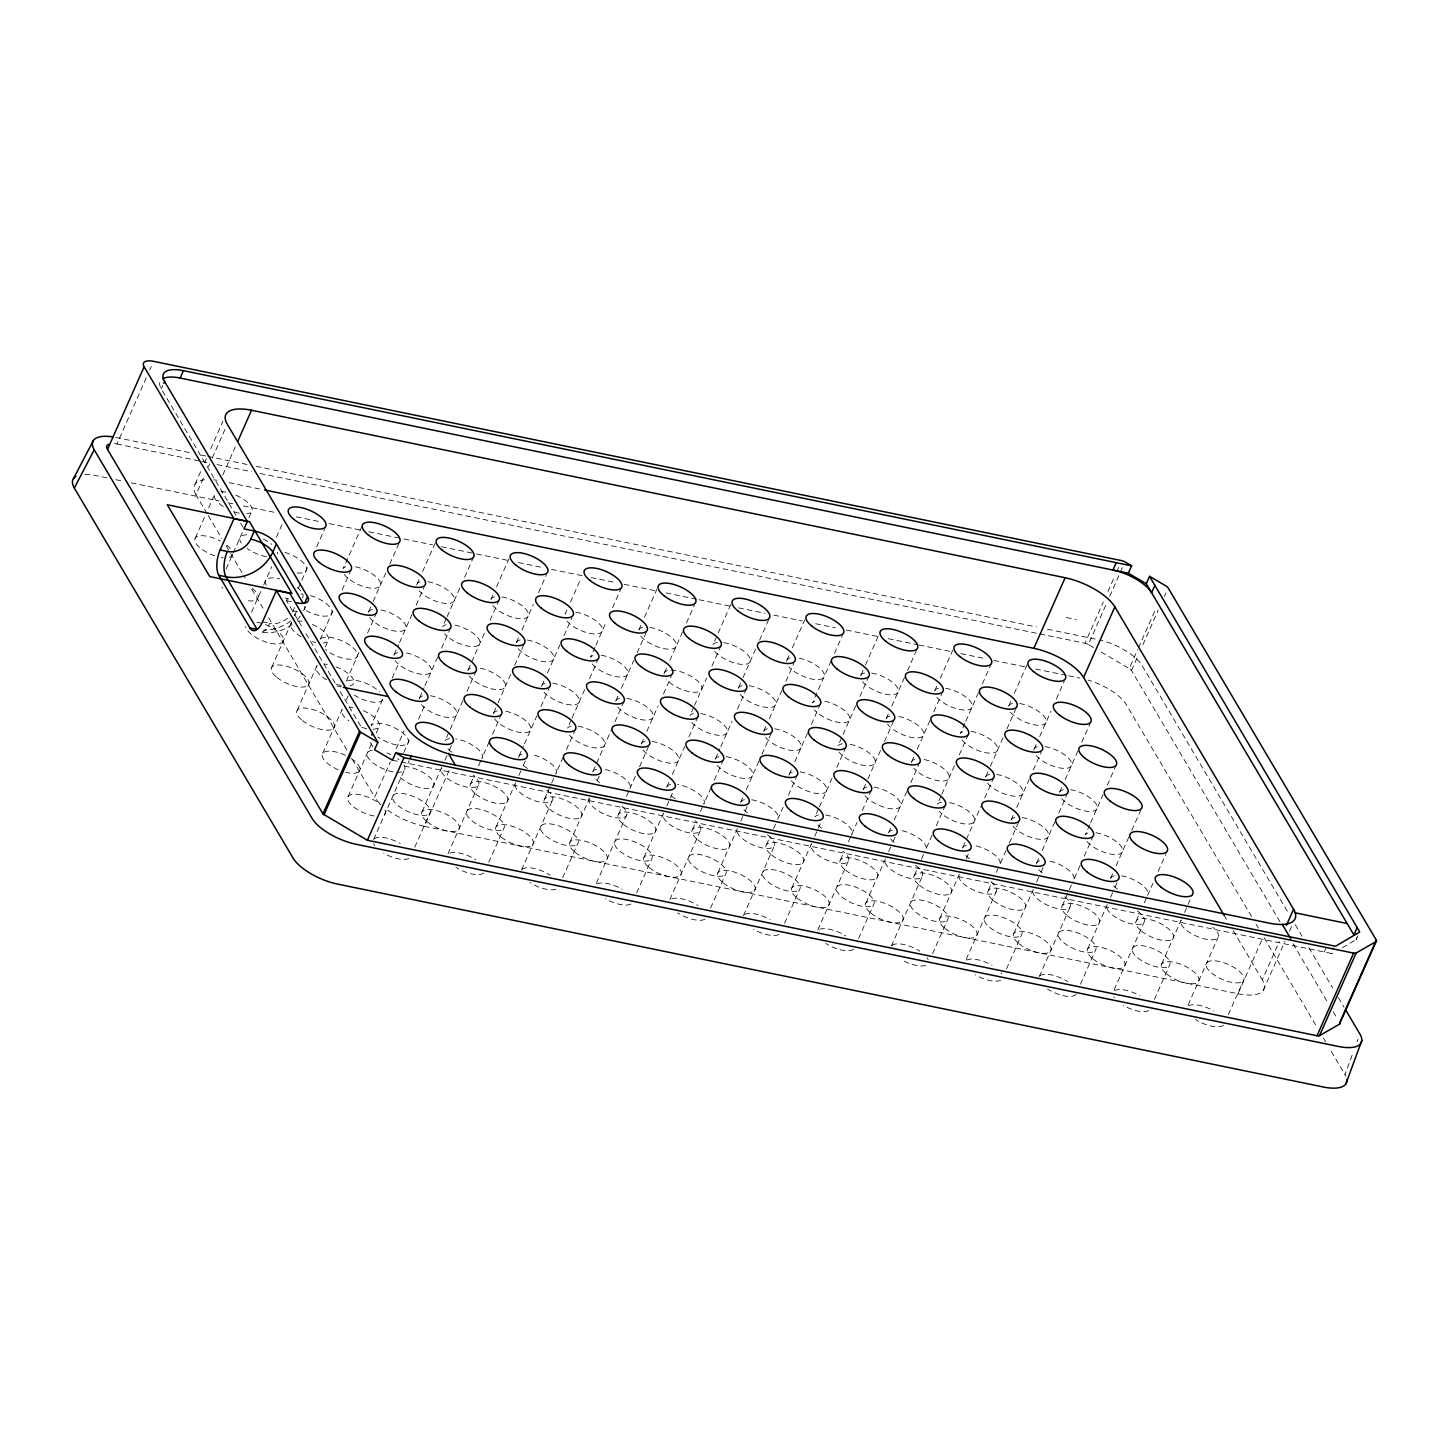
<?xml version="1.0" encoding="UTF-8"?>
<svg xmlns="http://www.w3.org/2000/svg" width="1449" height="1449" viewBox="0 0 1449 1449"><rect width="100%" height="100%" fill="white"/><g stroke="black" fill="none" stroke-linecap="round" stroke-linejoin="round"><path stroke-width="0.75" stroke-dasharray="5 3.75" d="M1345.867 1076.263A37.602 14.816 23.9 0 0 1344.98 1074.578L1353.384 1051.793M1357.133 1041.668L1358.057 1039.132M305.558 606.714L304.362 609.413M1356.264 939.387L1357.025 937.648M210.703 448.936L222.929 421.116M114.417 443.593A16.392 6.448 23.9 0 1 116.952 443.992L146.711 376.849M149.754 369.966L151.276 366.525M161.292 388.875L162.723 385.651M195.054 484.238L201.139 470.508M204.617 462.666L206.356 458.753M207.171 513.689L195.995 494.779L203.82 477.138M208.384 466.85L209.67 463.897M212.279 458.011L225.32 428.596M222.856 474.982L235.227 447.035M195.343 537.959L205.088 515.971M208.638 507.965L214.832 493.964M226.116 569.04L242.726 531.602M248.92 517.601L251.583 511.606M276.397 537.199L282.591 523.198M251.583 612.13L263.102 586.139M263.754 584.69L271.724 566.686M301.392 625.896L286.485 600.683L288.134 596.988M298.313 588.276L300.975 582.263M301.863 580.27L308.057 566.269M316.679 546.834L324.667 528.831M292.607 612.076A18.728 15.07 -30.6 0 0 293.169 610.917L296.755 602.802M271.742 667.21L293.64 617.763M294.527 615.771L297.19 609.757M361.888 526.422L343.268 568.406A20.431 8.042 23.9 0 1 347.959 566.251M320.229 639.353L333.524 609.359M342.145 589.906L351.002 569.91M297.208 710.282L317.349 664.837M325.319 646.852L327.981 640.856M368.734 611.496L372.284 603.49M373.172 601.498L387.336 569.493M389.763 564.059L399.507 542.053M358.99 652.43L345.695 682.425A20.431 8.042 23.9 0 1 360.692 681.483A20.431 8.042 23.9 0 1 379.638 691.952M367.611 632.996L376.468 612.999M322.674 753.371L342.163 709.376A20.431 8.042 23.9 0 0 348.865 720.787M346.347 699.921L348.122 695.918M417.24 583.639L419.015 579.636M422.547 571.649L435.841 541.654M394.2 654.568L398.638 644.57M399.526 642.577L411.914 614.575M416.117 605.139L424.086 587.135M382.681 699.523L371.161 725.514A20.431 8.042 23.9 0 1 396.7 728.901A20.431 8.042 23.9 0 1 405.937 744.641A20.431 8.042 23.9 0 1 377.881 736.925M392.19 678.078L399.272 662.066M348.122 796.443L371.813 743.011M376.251 733.013L378.895 727.018M446.238 618.723L442.706 626.711A20.431 8.042 23.9 0 1 446.129 624.773M447.125 616.713L461.307 584.726M464.622 577.282L473.479 557.285M379.638 803.362A42.148 16.609 23.9 0 1 374.711 797.131L390.361 761.83M396.211 748.608L404.036 730.948M419.667 697.657L424.104 687.659M424.974 685.649L438.268 655.654M441.583 648.21L450.44 628.214M403.728 752.592L410.81 736.599M418.544 719.157L424.738 705.156M373.588 839.532L404.362 770.089M407.912 763.369L409.143 760.598M491.193 598.854L492.968 594.869M496.518 586.863L508.925 558.879M468.172 669.8L485.886 629.808M490.07 620.353L498.945 600.357M462.847 700.736L445.133 740.729A20.431 8.042 23.9 0 1 449.824 738.573M467.049 691.3L475.906 671.304M422.094 811.675L441.583 767.68A20.431 8.042 23.9 0 0 452.215 781.591A20.431 8.042 23.9 0 0 475.689 787.061A20.431 8.042 23.9 0 0 473.08 774.998M444.897 760.236L448.429 752.23M449.317 750.238L451.979 744.225M414.776 847.158L429.828 813.161A20.431 8.042 23.9 0 0 406.336 794.143A20.431 8.042 23.9 0 0 398.221 805.753A20.431 8.042 23.9 0 0 429.828 813.161M387.698 810.154A42.148 16.609 23.9 0 0 424.43 826.292L449.19 770.397M516.659 641.943L518.434 637.94M521.984 629.953L533.268 604.505M538.575 592.496L546.545 574.51M493.638 712.872L497.17 704.884M498.058 702.874L512.24 670.887M514.649 665.435L524.411 643.447M470.599 783.818L474.131 775.813M478.568 765.815L481.231 759.819M489.201 741.816L481.883 758.37A20.431 8.042 23.9 0 0 475.725 747.358A20.431 8.042 23.9 0 0 455.783 738.827M492.515 734.371L501.372 714.375M478.333 785.322L447.56 854.747A20.431 8.042 23.9 0 1 475.997 859.873M566.939 610.083L565.164 614.086A20.431 8.042 23.9 0 1 568.588 612.148M570.489 602.096L581.121 578.097M542.125 685.015L543.9 681.03M547.45 673.024L559.857 645.022M564.041 635.586L572.011 617.582M519.104 755.961L523.524 745.963M524.411 743.953L536.818 715.969M541.002 706.514L548.99 688.529M496.065 826.89L515.554 782.895M518.851 775.45L522.401 767.463M523.288 765.452L525.951 759.457M488.73 862.39L503.799 828.393A20.431 8.042 23.9 0 0 480.307 809.357A20.431 8.042 23.9 0 0 472.175 820.967A20.431 8.042 23.9 0 0 503.799 828.393M595.068 647.178L590.631 657.158A20.431 8.042 23.9 0 1 594.054 655.22M595.956 645.167L606.588 621.168M612.547 607.729L621.404 587.733M571.141 720.099L567.591 728.104A20.431 8.042 23.9 0 1 571.015 726.148M572.029 718.106L586.211 686.12M589.508 678.657L598.365 658.661M544.552 799.033L550.765 785.032M551.652 783.04L555.184 775.034M563.172 757.048L555.836 773.585A20.431 8.042 23.9 0 0 550.33 763.08A20.431 8.042 23.9 0 0 531.33 754.349M566.468 749.604L575.325 729.608M521.531 869.98L552.304 800.536M639.136 629.319L640.911 625.316M644.443 617.31L656.85 589.326M616.097 700.247L617.872 696.245M621.404 688.257L633.811 660.255M637.125 652.811L646.87 630.804M593.058 771.176L611.677 729.191M614.974 721.747L623.831 701.751M570.018 842.123L589.526 798.127M597.26 780.685L600.792 772.679M562.701 877.605L577.771 843.626A20.431 8.042 23.9 0 0 554.261 824.59A20.431 8.042 23.9 0 0 546.146 836.2A20.431 8.042 23.9 0 0 577.771 843.626M664.602 672.39L666.377 668.387M669.909 660.4L683.203 630.406M686.5 622.943L694.488 604.957M641.563 743.319L643.338 739.334M646.87 731.328L658.154 705.88M663.479 693.89L671.448 675.886M618.524 814.266L622.074 806.26M626.493 796.262L629.156 790.266M629.808 788.817L637.125 772.263M639.552 766.829L648.409 746.833M596.372 883.202L626.258 815.769M730.821 604.541L713.089 644.533A20.431 8.042 23.9 0 1 717.78 642.378M693.6 707.474L690.068 715.48A20.431 8.042 23.9 0 1 693.491 713.524M694.488 705.482L706.659 678.023M711.966 666.033L720.841 646.037M667.029 786.409L668.804 782.406M672.336 774.418L684.743 746.416M688.945 736.961L697.802 716.965M643.99 857.337L663.479 813.36A20.431 8.042 23.9 0 0 674.111 827.27A20.431 8.042 23.9 0 0 697.585 832.722A20.431 8.042 23.9 0 0 694.977 820.677M666.794 805.898L673.876 789.904M636.672 892.838L651.724 858.84A20.431 8.042 23.9 0 0 628.232 839.822A20.431 8.042 23.9 0 0 620.118 851.414A20.431 8.042 23.9 0 0 651.724 858.84M738.555 687.623L742.105 679.617M742.993 677.625L757.175 645.62M759.584 640.168L769.328 618.18M715.534 758.552L719.954 748.553M720.841 746.561L732.125 721.113M737.432 709.104L746.307 689.108M692.495 829.48L696.027 821.492M700.465 811.494L703.127 805.499M711.097 787.495L703.761 804.05A20.431 8.042 23.9 0 0 697.621 793.038A20.431 8.042 23.9 0 0 677.679 784.507M714.393 780.051L723.268 760.055M700.229 830.983L669.456 900.427A20.431 8.042 23.9 0 1 697.893 905.553M787.061 659.766L788.836 655.763M792.386 647.757L804.775 619.774M764.021 730.694L765.797 726.692M769.347 718.704L781.754 690.702M785.938 681.265L793.907 663.262M740.982 801.623L742.757 797.638M746.307 789.633L759.602 759.638M762.011 754.186L771.756 732.198M717.961 872.57L737.45 828.574M740.747 821.13L744.297 813.124M745.184 811.132L748.735 803.126M710.626 908.052L725.695 874.073A20.431 8.042 23.9 0 0 702.185 855.037A20.431 8.042 23.9 0 0 694.071 866.647A20.431 8.042 23.9 0 0 725.695 874.073M831.128 660.853L812.527 702.837A20.431 8.042 23.9 0 1 817.218 700.682M834.443 653.408L843.3 633.412M789.488 773.784L791.263 769.781M794.813 761.776L808.107 731.781M811.404 724.337L819.373 706.333M766.449 844.713L769.999 836.707M773.549 828.719L777.081 820.714M777.733 819.265L783.058 807.274M788.365 795.266L796.334 777.28M743.428 915.641L774.201 846.216M861.032 674.98L864.564 666.993M865.451 664.982L880.521 630.985M855.707 705.935L837.993 745.927A20.431 8.042 23.9 0 1 842.684 743.772M859.909 696.48L868.766 676.484M818.504 808.85L814.954 816.856A20.431 8.042 23.9 0 1 818.377 814.918M819.391 806.858L833.555 774.871M836.87 767.409L845.727 747.412M791.915 887.784L811.422 843.807A20.431 8.042 23.9 0 0 822.036 857.717A20.431 8.042 23.9 0 0 845.51 863.169A20.431 8.042 23.9 0 0 842.901 851.124M814.718 836.345L821.8 820.351M784.597 923.285L799.649 889.288A20.431 8.042 23.9 0 0 776.157 870.269A20.431 8.042 23.9 0 0 768.042 881.861A20.431 8.042 23.9 0 0 799.649 889.288M886.498 718.07L888.255 714.067M891.805 706.061L905.1 676.067M907.509 670.633L916.384 650.637M863.459 788.999L866.991 781.011M867.879 779.001L882.061 747.014M884.488 741.562L894.232 719.573M840.42 859.927L843.97 851.94M848.389 841.941L857.011 822.489M862.336 810.498L871.193 790.502M848.154 861.431L817.381 930.874A20.431 8.042 23.9 0 1 845.818 936M934.985 690.213L936.76 686.21M940.31 678.204L952.717 650.221M911.964 761.142L913.721 757.139M917.271 749.151L930.566 719.157M933.862 711.713L941.85 693.709M888.925 832.088L890.7 828.085M894.232 820.08L907.527 790.085M910.823 782.641L918.811 764.637M865.886 903.017L885.375 859.022M888.69 851.577L892.222 843.572M893.109 841.579L895.772 835.584M858.551 938.517L873.62 904.52A20.431 8.042 23.9 0 0 850.128 885.484A20.431 8.042 23.9 0 0 842.014 897.094A20.431 8.042 23.9 0 0 873.62 904.52M964.889 723.286L960.452 733.285A20.431 8.042 23.9 0 1 963.875 731.347M965.777 721.294L979.071 691.3M982.368 683.856L991.225 663.859M940.962 796.226L937.412 804.231A20.431 8.042 23.9 0 1 942.104 802.076M941.85 794.233L956.032 762.228M959.329 754.784L968.186 734.788M914.391 875.16L917.923 867.154M921.473 859.166L925.023 851.161M932.105 835.167L925.657 849.712A20.431 8.042 23.9 0 0 919.517 838.717A20.431 8.042 23.9 0 0 899.575 830.168M936.289 825.713L945.165 805.716M891.352 946.088L922.125 876.663M1008.957 705.428L1010.732 701.443M1014.264 693.437L1027.558 663.443M985.918 776.374L989.468 768.368M990.355 766.376L1004.537 734.371M1006.946 728.938L1016.691 706.931M962.879 847.303L981.498 805.318M984.795 797.874L993.652 777.878M939.858 918.249L959.347 874.254M966.193 858.804L970.631 848.806M932.522 953.732L947.592 919.735A20.431 8.042 23.9 0 0 924.082 900.717A20.431 8.042 23.9 0 0 915.967 912.309A20.431 8.042 23.9 0 0 947.592 919.735M1034.423 748.517L1036.198 744.514M1039.73 736.509L1051.014 711.079M1056.339 699.07L1064.309 681.084M1039.784 633.938L1085.011 643.247L1103.323 601.933M1107.905 591.609L1114.77 576.104M1117.052 570.942L1118.574 567.501M1093.452 647.54L1088.326 644.551L1106.638 603.237M1109.699 596.336L1119.606 573.967M1120.367 572.246L1122.667 567.084M1011.384 819.446L1013.159 815.443M1016.709 807.455L1029.116 779.453M1033.3 770.017L1041.27 752.013M988.345 890.392L991.895 882.387M996.332 872.389L998.977 866.393M1006.077 850.4L999.629 864.944A20.431 8.042 23.9 0 0 994.123 854.421A20.431 8.042 23.9 0 0 975.123 845.691M1009.373 842.938L1019.118 820.949M966.193 959.329L996.079 891.878M1059.889 791.589L1061.664 787.604M1065.196 779.598L1078.491 749.604M1081.805 742.16L1090.662 722.163M1036.85 862.535L1038.625 858.533M1042.175 850.527L1055.452 820.532M1058.766 813.088L1066.736 795.103M1280.047 921.836L1131.488 670.507A4.691 1.847 23.9 0 0 1129.278 668.569L1137.682 649.623M1138.443 647.902L1155.994 608.308M1013.811 933.464L1033.3 889.469M1036.615 882.024L1040.165 874.037M1041.034 872.026L1043.697 866.031M1131.488 670.507L1138.353 655.002M1142.935 644.678L1158.186 610.246M1164.29 596.481L1165.829 593.039M1006.494 968.964L1021.545 934.967A20.431 8.042 23.9 0 0 998.053 915.931A20.431 8.042 23.9 0 0 989.939 927.541A20.431 8.042 23.9 0 0 1021.545 934.967M1089.775 824.68L1085.355 834.678A20.431 8.042 23.9 0 1 1088.779 832.722M1090.662 822.67L1103.069 794.686M1107.253 785.231L1116.128 765.235M1062.316 905.607L1068.511 891.606M1069.398 889.614L1072.948 881.608M1080.03 865.614L1073.6 880.159A20.431 8.042 23.9 0 0 1068.094 869.654A20.431 8.042 23.9 0 0 1049.094 860.923M1084.232 856.178L1093.089 836.182M1039.277 976.554L1070.05 907.11M1110.822 877.75L1112.578 873.747M1116.128 865.759L1129.423 835.765M1131.832 830.313L1141.595 808.325M1087.782 948.697L1107.271 904.701M1110.586 897.257L1114.118 889.251M1115.005 887.259L1118.556 879.253M1080.447 984.179L1095.516 950.182A20.431 8.042 23.9 0 0 1072.025 931.164A20.431 8.042 23.9 0 0 1063.892 942.774A20.431 8.042 23.9 0 0 1095.516 950.182M1136.288 920.839L1139.82 912.834M1144.257 902.836L1146.92 896.84M1147.554 895.391L1152.879 883.401M1158.186 871.392L1166.173 853.407M1114.136 989.776L1144.022 922.343M1161.736 963.911L1181.243 919.916A20.431 8.042 23.9 0 0 1191.857 933.844A20.431 8.042 23.9 0 0 1215.331 939.296A20.431 8.042 23.9 0 0 1212.722 927.251M1184.539 912.472L1192.509 894.486M1154.418 999.412L1169.488 965.414A20.431 8.042 23.9 0 0 1145.978 946.378A20.431 8.042 23.9 0 0 1137.863 957.988A20.431 8.042 23.9 0 0 1169.488 965.414M1188.089 1004.99L1217.975 937.557M1228.39 1014.626L1243.441 980.647A20.431 8.042 23.9 0 0 1219.949 961.611A20.431 8.042 23.9 0 0 1211.835 973.221A20.431 8.042 23.9 0 0 1243.441 980.647M424.43 826.292L1238.044 993.76L1262.804 937.865M1238.044 993.76A42.148 16.609 23.9 0 0 1262.296 979.832L1279.232 941.596M1263.22 990.373L1285.082 941.162M1324.259 951.993L1326.723 946.451M392.444 760.2L1331.233 953.424L1333.678 947.881M1342.444 947.646L1356.047 939.64L1357.858 935.8M1289.501 931.2L1292.164 925.241M297.172 620.009L301.283 614.937M292.155 624.428C283.171 631.112 271.561 634.119 260.512 632.072A18.728 8.314 -78.4 0 0 269.768 623.269A18.728 15.07 -30.6 0 0 287.482 618.325M115.793 437.435L192.518 453.229M201.284 455.04L205.667 455.946M207.859 456.399L247.326 464.513M256.093 466.324L1036.506 626.946M1047.464 629.21L1097.871 639.589M116.952 443.992L199.853 461.054M202.009 461.488L208.475 462.829M217.096 464.604L251.546 471.686M260.168 473.461L1037.629 633.485M229.087 482.68L262.251 489.508M106.954 477.862L95.96 475.598A37.602 14.816 23.9 0 0 84.603 474.439M115.757 479.673L122.368 481.032M131.171 482.843L219.197 500.956M228 502.767L234.611 504.125M243.414 505.936L274.223 512.294M296.23 516.822L318.237 521.35M329.231 523.614L360.04 529.954M368.843 531.765L399.652 538.104M404.054 539.01L432.671 544.896M441.474 546.708L474.493 553.518M476.685 553.971L507.494 560.31M518.507 562.574L542.705 567.555M551.508 569.366L582.317 575.706M591.12 577.517L615.336 582.498M624.139 584.309L654.948 590.649M665.96 592.913L696.77 599.27M698.961 599.723L729.771 606.062M738.573 607.874L764.981 613.307M773.784 615.119L802.402 621.005M815.606 623.722L835.403 627.797M846.415 630.061L879.434 636.854M888.237 638.665L916.837 644.57M919.046 645.022L949.856 651.362M960.85 653.626L985.066 658.607M993.869 660.418L1024.678 666.757M1035.673 669.021L1066.482 675.361M1068.692 675.814L1079.704 678.078M286.485 600.683L294.708 602.386M262.577 621.784L269.768 623.269M336.911 685.993L341.185 686.862M1066.464 617.455L1076.19 619.828M1101.131 652.05L1129.278 668.569M1287.31 911.222L1142.066 665.508A37.457 14.762 23.9 0 0 1100.878 640.277M1295.261 924.661L1302.071 936.181M1308.882 947.682L1332.7 988.001M1338.369 997.6L1344.056 1007.2M1293.069 943.842L1326.686 1000.716M1333.189 1011.728L1337.518 1019.064M1251.574 916.547L1126.253 704.558A37.602 14.816 23.9 0 0 1088.09 680.088M1256.12 924.245L1258.402 928.103M1264.108 937.738L1316.507 1026.399M1323.335 1037.955L1325.618 1041.813M1331.305 1051.449L1344.98 1074.578M1224.314 915.587L1226.542 919.354M1233.244 930.693L1262.296 979.832M162.433 390.832L236.006 515.283M240.606 523.053L244.048 528.885M305.974 633.648L335.77 684.055M340.261 691.644L361.453 727.489M370.31 742.504L374.567 749.694M208.276 515.572L221.679 538.249M226.153 545.802L229.503 551.471M230.626 553.373L245.135 577.934M251.836 589.272L263.012 608.163M268.59 617.618L347.905 751.777M352.379 759.33L374.711 797.131M1085.011 643.247A4.691 1.847 23.9 0 1 1088.326 644.551M160.513 387.408A32.784 12.914 23.9 0 1 161.473 379.638M284.91 552.431A20.431 8.042 23.9 0 1 305.612 565.726A20.431 8.042 23.9 0 1 296.973 572.935M408.98 858.351A20.431 8.042 23.9 0 1 383.623 853.099M374.657 845.582A20.431 8.042 23.9 0 1 373.552 843.698M374.168 838.88A20.431 8.042 23.9 0 1 400.322 843.59M312.404 624.465A20.431 8.042 23.9 0 1 327.546 635.749A20.431 8.042 23.9 0 1 323.29 643.012M315.737 642.468A20.431 8.042 23.9 0 1 312.368 641.617M301.247 636.781A20.431 8.042 23.9 0 1 291.81 622.563M297.299 620.969A20.431 8.042 23.9 0 1 301.881 621.313M825.604 814.954A20.431 8.042 23.9 0 1 846.288 824.046A20.431 8.042 23.9 0 1 851.124 835.131M821.674 828.267A20.431 8.042 23.9 0 1 816.801 823.92M747.702 813.052A20.431 8.042 23.9 0 1 742.051 807.691M740.602 802.366A20.431 8.042 23.9 0 1 744.406 799.685M751.651 799.721A20.431 8.042 23.9 0 1 770.832 807.709A20.431 8.042 23.9 0 1 778.113 818.54M915.406 865.234A20.431 8.042 23.9 0 1 911.656 878.601A20.431 8.042 23.9 0 1 884.814 860.543M925.784 965.36A20.431 8.042 23.9 0 1 901.369 959.673M891.932 945.454A20.431 8.042 23.9 0 1 919.789 951.214M927.034 957.68A20.431 8.042 23.9 0 1 928.139 959.546M853.552 949.149A20.431 8.042 23.9 0 1 825.695 943.39M723.757 642.632A20.431 8.042 23.9 0 1 748.789 656.107A20.431 8.042 23.9 0 1 739.189 664.077A20.431 8.042 23.9 0 1 714.158 650.583M749.224 685.703A20.431 8.042 23.9 0 1 774.255 699.197A20.431 8.042 23.9 0 1 764.655 707.166A20.431 8.042 23.9 0 1 739.606 693.673M738.175 688.347A20.431 8.042 23.9 0 1 743.246 685.468M649.786 627.399A20.431 8.042 23.9 0 1 674.817 640.893A20.431 8.042 23.9 0 1 665.218 648.862A20.431 8.042 23.9 0 1 640.186 635.368M638.755 630.043A20.431 8.042 23.9 0 1 642.559 627.363M664.022 673.912A20.431 8.042 23.9 0 1 690.086 675.759A20.431 8.042 23.9 0 1 697.204 692.115A20.431 8.042 23.9 0 1 666.449 679.454M774.672 728.793A20.431 8.042 23.9 0 1 799.721 742.268A20.431 8.042 23.9 0 1 790.122 750.238A20.431 8.042 23.9 0 1 765.072 736.744M763.641 731.419A20.431 8.042 23.9 0 1 767.445 728.756M800.138 771.864A20.431 8.042 23.9 0 1 824.934 785.014A20.431 8.042 23.9 0 1 816.638 793.472A20.431 8.042 23.9 0 1 791.335 780.848M788.926 775.306A20.431 8.042 23.9 0 1 794.179 771.629M700.718 713.56A20.431 8.042 23.9 0 1 725.496 726.71A20.431 8.042 23.9 0 1 717.201 735.168A20.431 8.042 23.9 0 1 691.898 722.544M726.184 756.65A20.431 8.042 23.9 0 1 751.216 770.125A20.431 8.042 23.9 0 1 741.616 778.095A20.431 8.042 23.9 0 1 716.585 764.601M715.136 759.276A20.431 8.042 23.9 0 1 718.939 756.595M675.325 798.924A20.431 8.042 23.9 0 1 668.877 793.472M666.649 787.133A20.431 8.042 23.9 0 1 671.702 784.253M599.777 782.605A20.431 8.042 23.9 0 1 594.108 777.244M592.677 771.9A20.431 8.042 23.9 0 1 597.749 769.021M605.302 769.564A20.431 8.042 23.9 0 1 630.188 788.093M767.481 834.787A20.431 8.042 23.9 0 1 772.534 847.556A20.431 8.042 23.9 0 1 749.857 843.463A20.431 8.042 23.9 0 1 737.07 829.299M778.819 934.46A20.431 8.042 23.9 0 1 753.444 929.207M744.768 914.464A20.431 8.042 23.9 0 1 770.144 919.717M704.848 919.246A20.431 8.042 23.9 0 1 677.77 912.924M575.814 612.184A20.431 8.042 23.9 0 1 600.611 625.334A20.431 8.042 23.9 0 1 592.315 633.774A20.431 8.042 23.9 0 1 567.012 621.15M601.281 655.256A20.431 8.042 23.9 0 1 626.33 668.75A20.431 8.042 23.9 0 1 616.713 676.701A20.431 8.042 23.9 0 1 591.681 663.225M501.861 596.952A20.431 8.042 23.9 0 1 526.893 610.446A20.431 8.042 23.9 0 1 517.293 618.397A20.431 8.042 23.9 0 1 492.262 604.921M490.813 599.596A20.431 8.042 23.9 0 1 495.884 596.698M527.327 640.041A20.431 8.042 23.9 0 1 552.359 653.517A20.431 8.042 23.9 0 1 542.759 661.487A20.431 8.042 23.9 0 1 517.728 647.993M516.279 642.668A20.431 8.042 23.9 0 1 521.35 639.788M626.747 698.346A20.431 8.042 23.9 0 1 651.778 711.821A20.431 8.042 23.9 0 1 642.179 719.791A20.431 8.042 23.9 0 1 617.147 706.297M615.716 700.972A20.431 8.042 23.9 0 1 620.788 698.092M652.213 741.417A20.431 8.042 23.9 0 1 677.244 754.911A20.431 8.042 23.9 0 1 667.645 762.862A20.431 8.042 23.9 0 1 642.613 749.387M641.183 744.062A20.431 8.042 23.9 0 1 646.254 741.163M552.793 683.113A20.431 8.042 23.9 0 1 577.571 696.263A20.431 8.042 23.9 0 1 569.276 704.721A20.431 8.042 23.9 0 1 543.973 692.079M541.564 686.554A20.431 8.042 23.9 0 1 546.816 682.859M578.242 726.203A20.431 8.042 23.9 0 1 603.038 739.352A20.431 8.042 23.9 0 1 594.742 747.793A20.431 8.042 23.9 0 1 569.439 735.168M1117.523 889.179A20.431 8.042 23.9 0 1 1111.872 883.818M1110.441 878.474A20.431 8.042 23.9 0 1 1115.495 875.594M1121.472 875.848A20.431 8.042 23.9 0 1 1140.653 883.836A20.431 8.042 23.9 0 1 1147.934 894.667M1042.103 872.841A20.431 8.042 23.9 0 1 1038.698 869.599M1036.289 864.057A20.431 8.042 23.9 0 1 1041.541 860.38M1223.373 1025.276A20.431 8.042 23.9 0 1 1195.516 1019.498M1188.56 1005.805A20.431 8.042 23.9 0 1 1213.936 1011.058M1137.302 910.914A20.431 8.042 23.9 0 1 1142.373 923.683A20.431 8.042 23.9 0 1 1119.697 919.59A20.431 8.042 23.9 0 1 1106.891 905.426M1148.64 1010.587A20.431 8.042 23.9 0 1 1123.265 1005.334M1114.299 997.818A20.431 8.042 23.9 0 1 1113.665 996.876M1114.589 990.591A20.431 8.042 23.9 0 1 1139.965 995.843M1019.607 703.526A20.431 8.042 23.9 0 1 1044.638 717.02A20.431 8.042 23.9 0 1 1035.039 724.971A20.431 8.042 23.9 0 1 1010.007 711.495M1008.576 706.152A20.431 8.042 23.9 0 1 1012.38 703.49M1045.073 746.615A20.431 8.042 23.9 0 1 1069.869 759.765A20.431 8.042 23.9 0 1 1061.574 768.205A20.431 8.042 23.9 0 1 1036.27 755.581M1033.861 750.039A20.431 8.042 23.9 0 1 1037.846 746.561M945.654 688.311A20.431 8.042 23.9 0 1 970.432 701.461A20.431 8.042 23.9 0 1 962.136 709.901A20.431 8.042 23.9 0 1 936.833 697.277M934.605 690.938A20.431 8.042 23.9 0 1 938.409 688.257M971.102 731.383A20.431 8.042 23.9 0 1 996.151 744.877A20.431 8.042 23.9 0 1 986.552 752.828A20.431 8.042 23.9 0 1 961.502 739.352M1070.539 789.687A20.431 8.042 23.9 0 1 1095.335 802.837A20.431 8.042 23.9 0 1 1087.04 811.295A20.431 8.042 23.9 0 1 1061.737 798.653M1059.509 792.313A20.431 8.042 23.9 0 1 1063.312 789.651M1096.005 832.777A20.431 8.042 23.9 0 1 1121.037 846.252A20.431 8.042 23.9 0 1 1111.437 854.222A20.431 8.042 23.9 0 1 1086.406 840.728M996.568 774.454A20.431 8.042 23.9 0 1 1021.617 787.948A20.431 8.042 23.9 0 1 1012.018 795.918A20.431 8.042 23.9 0 1 986.968 782.424M985.537 777.099A20.431 8.042 23.9 0 1 990.609 774.219M1022.034 817.544A20.431 8.042 23.9 0 1 1047.084 831.038A20.431 8.042 23.9 0 1 1037.466 838.989A20.431 8.042 23.9 0 1 1012.434 825.513M1011.004 820.17A20.431 8.042 23.9 0 1 1016.075 817.29M969.598 858.732A20.431 8.042 23.9 0 1 963.947 853.352M962.498 848.027A20.431 8.042 23.9 0 1 967.57 845.147M894.178 842.394A20.431 8.042 23.9 0 1 889.976 838.138M888.545 832.813A20.431 8.042 23.9 0 1 892.349 830.132M1064.798 896.804A20.431 8.042 23.9 0 1 1058.694 908.903A20.431 8.042 23.9 0 1 1032.739 890.99M1076.027 994.177A20.431 8.042 23.9 0 1 1047.591 989.051M1039.857 975.901A20.431 8.042 23.9 0 1 1067.714 981.679M990.844 881.572A20.431 8.042 23.9 0 1 983.853 893.508A20.431 8.042 23.9 0 1 958.966 874.979M1000.716 980.14A20.431 8.042 23.9 0 1 975.34 974.887M966.664 960.144A20.431 8.042 23.9 0 1 992.04 965.396M1001.005 972.895A20.431 8.042 23.9 0 1 1001.621 973.855M871.682 673.079A20.431 8.042 23.9 0 1 896.714 686.572A20.431 8.042 23.9 0 1 887.114 694.524A20.431 8.042 23.9 0 1 862.083 681.048M860.652 675.705A20.431 8.042 23.9 0 1 865.705 672.825M898.724 716.458A20.431 8.042 23.9 0 1 922.615 730.278A20.431 8.042 23.9 0 1 912.055 737.523A20.431 8.042 23.9 0 1 887.549 724.12M886.118 718.795A20.431 8.042 23.9 0 1 891.171 715.915M799.305 658.154A20.431 8.042 23.9 0 1 822.96 671.648A20.431 8.042 23.9 0 1 813.704 679.382A20.431 8.042 23.9 0 1 788.908 666.83M786.499 661.287A20.431 8.042 23.9 0 1 791.752 657.611M824.771 701.225A20.431 8.042 23.9 0 1 848.426 714.737A20.431 8.042 23.9 0 1 839.17 722.471A20.431 8.042 23.9 0 1 814.374 709.901M924.19 759.53A20.431 8.042 23.9 0 1 947.863 773.042A20.431 8.042 23.9 0 1 938.59 780.776A20.431 8.042 23.9 0 1 913.794 768.205M911.385 762.663A20.431 8.042 23.9 0 1 916.637 758.986M949.656 802.601A20.431 8.042 23.9 0 1 973.33 816.113A20.431 8.042 23.9 0 1 964.056 823.847A20.431 8.042 23.9 0 1 939.26 811.295M850.237 744.297A20.431 8.042 23.9 0 1 874.109 758.135A20.431 8.042 23.9 0 1 863.55 765.38A20.431 8.042 23.9 0 1 839.043 751.977M874.109 787.097A20.431 8.042 23.9 0 1 899.141 800.572A20.431 8.042 23.9 0 1 889.541 808.542A20.431 8.042 23.9 0 1 864.51 795.048M863.079 789.723A20.431 8.042 23.9 0 1 868.132 786.843M527.4 768.459A20.431 8.042 23.9 0 1 520.934 763.025M518.525 757.483A20.431 8.042 23.9 0 1 523.777 753.806M451.834 752.158A20.431 8.042 23.9 0 1 446.98 747.793M622.309 806.55A20.431 8.042 23.9 0 1 613.108 817.182A20.431 8.042 23.9 0 1 589.145 798.852M630.876 904.013A20.431 8.042 23.9 0 1 605.501 898.76M596.843 884.017A20.431 8.042 23.9 0 1 622.219 889.269M547.052 790.23A20.431 8.042 23.9 0 1 540.948 802.329A20.431 8.042 23.9 0 1 514.993 784.434M555.963 889.233A20.431 8.042 23.9 0 1 529.827 882.477M522.111 869.328A20.431 8.042 23.9 0 1 549.968 875.105M427.89 581.737A20.431 8.042 23.9 0 1 452.686 594.887A20.431 8.042 23.9 0 1 444.39 603.327A20.431 8.042 23.9 0 1 419.087 590.703M416.678 585.161A20.431 8.042 23.9 0 1 421.931 581.484M454.95 625.099A20.431 8.042 23.9 0 1 478.605 638.611A20.431 8.042 23.9 0 1 469.349 646.345A20.431 8.042 23.9 0 1 444.553 633.774M355.512 566.794A20.431 8.042 23.9 0 1 379.384 580.632A20.431 8.042 23.9 0 1 368.843 587.859A20.431 8.042 23.9 0 1 344.319 574.474M380.978 609.884A20.431 8.042 23.9 0 1 404.851 623.704A20.431 8.042 23.9 0 1 394.309 630.949A20.431 8.042 23.9 0 1 369.785 617.546M368.354 612.221A20.431 8.042 23.9 0 1 373.425 609.341M480.416 668.188A20.431 8.042 23.9 0 1 504.288 682.008A20.431 8.042 23.9 0 1 493.729 689.253A20.431 8.042 23.9 0 1 469.222 675.85M467.792 670.525A20.431 8.042 23.9 0 1 470.472 668.17M505.864 711.26A20.431 8.042 23.9 0 1 529.754 725.098A20.431 8.042 23.9 0 1 519.195 732.325A20.431 8.042 23.9 0 1 494.689 718.939M493.258 713.596A20.431 8.042 23.9 0 1 498.311 710.716M406.445 652.956A20.431 8.042 23.9 0 1 430.317 666.794A20.431 8.042 23.9 0 1 419.775 674.02A20.431 8.042 23.9 0 1 395.251 660.635M393.82 655.292A20.431 8.042 23.9 0 1 398.892 652.412M430.317 695.737A20.431 8.042 23.9 0 1 455.113 708.905A20.431 8.042 23.9 0 1 446.817 717.346A20.431 8.042 23.9 0 1 421.514 704.721M419.105 699.179A20.431 8.042 23.9 0 1 424.358 695.502M404.18 766.358A20.431 8.042 23.9 0 1 430.57 778.113A20.431 8.042 23.9 0 1 425.825 788.455A20.431 8.042 23.9 0 1 399.435 776.7M335.969 666.775A20.431 8.042 23.9 0 1 352.306 677.752A20.431 8.042 23.9 0 1 350.024 685.884M341.203 685.54A20.431 8.042 23.9 0 1 334.158 683.439M326.713 679.871A20.431 8.042 23.9 0 1 317.277 665.652M324.232 664.059A20.431 8.042 23.9 0 1 327.347 664.385M363.319 710.626A20.431 8.042 23.9 0 1 378.75 722.417A20.431 8.042 23.9 0 1 372.828 729.264M366.669 728.63A20.431 8.042 23.9 0 1 359.624 726.529M349.698 707.13A20.431 8.042 23.9 0 1 352.813 707.474M351.111 758.497A20.431 8.042 23.9 0 1 359.75 770.361A20.431 8.042 23.9 0 1 345.532 772.245M338.251 769.745A20.431 8.042 23.9 0 1 322.457 753.715A20.431 8.042 23.9 0 1 345.731 755.49M483.731 873.023A20.431 8.042 23.9 0 1 455.874 867.263M403.945 764.981A20.431 8.042 23.9 0 1 394.327 772.082A20.431 8.042 23.9 0 1 370.147 760.272A20.431 8.042 23.9 0 1 373.697 750.202M386.901 752.937A20.431 8.042 23.9 0 1 390.687 754.567M397.66 758.678A20.431 8.042 23.9 0 1 399.109 759.783M384.927 809.9A20.431 8.042 23.9 0 1 382.572 815.696M374.222 815.986A20.431 8.042 23.9 0 1 350.006 803.543A20.431 8.042 23.9 0 1 355.639 794.215A20.431 8.042 23.9 0 1 380.924 804.883M310.376 595.503A20.431 8.042 23.9 0 1 331.694 613.615A20.431 8.042 23.9 0 1 303.076 608.779M300.831 594.018A20.431 8.042 23.9 0 1 302.316 594.036M236.006 495.232A20.431 8.042 23.9 0 1 251.148 506.498A20.431 8.042 23.9 0 1 246.891 513.761M239.339 513.218A20.431 8.042 23.9 0 1 234.158 511.805M223.146 506.48A20.431 8.042 23.9 0 1 215.412 493.33M220.9 491.718A20.431 8.042 23.9 0 1 227.076 492.352M232.655 554.079A20.431 8.042 23.9 0 1 228.67 557.539M223.001 557.72A20.431 8.042 23.9 0 1 221.425 557.503M214.669 555.782A20.431 8.042 23.9 0 1 194.963 538.666A20.431 8.042 23.9 0 1 220.266 541.02M226.841 545.295A20.431 8.042 23.9 0 1 230.246 548.537M266.399 556.597A20.431 8.042 23.9 0 1 247.018 548.465M241.349 543.103A20.431 8.042 23.9 0 1 249.373 534.935M263.356 539.173A20.431 8.042 23.9 0 1 271.796 544.371M277.61 552.304A20.431 8.042 23.9 0 1 277.429 553.971M252.307 588.366A20.431 8.042 23.9 0 1 245.316 600.303M222.657 588.113A20.431 8.042 23.9 0 1 221.86 587.099M320.809 638.701A20.431 8.042 23.9 0 1 347.525 643.754A20.431 8.042 23.9 0 1 353.954 658.824A20.431 8.042 23.9 0 1 325.482 649.659M382.826 699.342A20.431 8.042 23.9 0 1 352.415 693.854M288.623 599.017A20.431 8.042 23.9 0 1 285.091 597.966M266.199 585.233A20.431 8.042 23.9 0 1 279.639 578.894M297.262 587.461A20.431 8.042 23.9 0 1 302.515 597.767M256.926 622.219A20.431 8.042 23.9 0 1 282.772 636.999A20.431 8.042 23.9 0 1 267.92 642.668A20.431 8.042 23.9 0 1 245.714 626.493M195.995 494.779A42.148 16.609 23.9 0 1 204.671 479.764M213.727 479.836A42.148 16.609 23.9 0 1 216.97 480.253M1356.155 938.789A2.807 1.105 23.9 0 1 1356.047 939.64M1332.718 953.351A2.807 1.105 23.9 0 1 1331.233 953.424M304.707 606.407A18.728 7.372 23.9 0 1 303.131 610.5M297.48 611.478A18.728 7.372 23.9 0 1 293.169 610.917M290.959 620.842A37.457 30.139 -30.6 0 1 263.338 630.134M276.868 677.408A20.431 8.042 23.9 0 0 308.474 684.834A20.431 8.042 23.9 0 0 284.982 665.816A20.431 8.042 23.9 0 0 276.868 677.408M845.546 870.143A20.431 8.042 23.9 0 0 877.17 877.569A20.431 8.042 23.9 0 0 853.66 858.551A20.431 8.042 23.9 0 0 845.546 870.143M771.574 854.928A20.431 8.042 23.9 0 0 803.199 862.354A20.431 8.042 23.9 0 0 779.707 843.318A20.431 8.042 23.9 0 0 771.574 854.928M871.012 913.232A20.431 8.042 23.9 0 0 902.636 920.658A20.431 8.042 23.9 0 0 879.126 901.622A20.431 8.042 23.9 0 0 871.012 913.232M797.041 898A20.431 8.042 23.9 0 0 828.665 905.426A20.431 8.042 23.9 0 0 805.173 886.39A20.431 8.042 23.9 0 0 797.041 898M697.621 839.696A20.431 8.042 23.9 0 0 729.227 847.122A20.431 8.042 23.9 0 0 705.735 828.085A20.431 8.042 23.9 0 0 697.621 839.696M623.65 824.481A20.431 8.042 23.9 0 0 655.274 831.889A20.431 8.042 23.9 0 0 631.764 812.871A20.431 8.042 23.9 0 0 623.65 824.481M723.087 882.785A20.431 8.042 23.9 0 0 754.694 890.211A20.431 8.042 23.9 0 0 731.202 871.175A20.431 8.042 23.9 0 0 723.087 882.785M649.116 867.553A20.431 8.042 23.9 0 0 680.74 874.979A20.431 8.042 23.9 0 0 657.23 855.942A20.431 8.042 23.9 0 0 649.116 867.553M1141.414 931.037A20.431 8.042 23.9 0 0 1173.02 938.463A20.431 8.042 23.9 0 0 1149.528 919.445A20.431 8.042 23.9 0 0 1141.414 931.037M1067.442 915.822A20.431 8.042 23.9 0 0 1099.066 923.248A20.431 8.042 23.9 0 0 1075.556 904.212A20.431 8.042 23.9 0 0 1067.442 915.822M1166.88 974.126A20.431 8.042 23.9 0 0 1198.486 981.553A20.431 8.042 23.9 0 0 1174.994 962.516A20.431 8.042 23.9 0 0 1166.88 974.126M1092.908 958.894A20.431 8.042 23.9 0 0 1124.515 966.32A20.431 8.042 23.9 0 0 1101.023 947.302A20.431 8.042 23.9 0 0 1092.908 958.894M993.471 900.59A20.431 8.042 23.9 0 0 1025.095 908.016A20.431 8.042 23.9 0 0 1001.603 888.998A20.431 8.042 23.9 0 0 993.471 900.59M919.517 885.375A20.431 8.042 23.9 0 0 951.124 892.801A20.431 8.042 23.9 0 0 927.632 873.765A20.431 8.042 23.9 0 0 919.517 885.375M1018.937 943.679A20.431 8.042 23.9 0 0 1050.561 951.105A20.431 8.042 23.9 0 0 1027.051 932.069A20.431 8.042 23.9 0 0 1018.937 943.679M944.983 928.447A20.431 8.042 23.9 0 0 976.59 935.873A20.431 8.042 23.9 0 0 953.098 916.855A20.431 8.042 23.9 0 0 944.983 928.447M549.696 809.248A20.431 8.042 23.9 0 0 581.303 816.675A20.431 8.042 23.9 0 0 557.811 797.638A20.431 8.042 23.9 0 0 549.696 809.248M475.725 794.016A20.431 8.042 23.9 0 0 507.331 801.442A20.431 8.042 23.9 0 0 483.839 782.424A20.431 8.042 23.9 0 0 475.725 794.016M575.144 852.32A20.431 8.042 23.9 0 0 606.769 859.746A20.431 8.042 23.9 0 0 583.277 840.728A20.431 8.042 23.9 0 0 575.144 852.32M501.191 837.105A20.431 8.042 23.9 0 0 532.797 844.532A20.431 8.042 23.9 0 0 509.305 825.495A20.431 8.042 23.9 0 0 501.191 837.105M302.334 720.497A20.431 8.042 23.9 0 0 333.94 727.923A20.431 8.042 23.9 0 0 310.448 708.887A20.431 8.042 23.9 0 0 302.334 720.497M427.22 821.873A20.431 8.042 23.9 0 0 458.844 829.299A20.431 8.042 23.9 0 0 435.334 810.281A20.431 8.042 23.9 0 0 427.22 821.873"/><path stroke-width="1.5" d="M1345.813 1083.979L1361.788 1040.654M1357.17 927.577L1353.909 934.967L1146.286 583.748L1149.564 576.358L1165.902 585.921A4.691 1.847 23.9 0 1 1168.111 587.859L1376.315 940.093A4.691 1.847 23.9 0 1 1376.115 941.542L1339.492 1024.171L1319.514 1035.655A4.691 1.847 23.9 0 1 1317.032 1035.745L367.376 840.275L323 813.958L107.516 449.407L144.139 366.76A16.392 6.448 23.9 0 1 153.576 361.344L1121.635 560.618A4.691 1.847 23.9 0 1 1124.949 561.904L1131.615 565.816L1128.336 573.224L180.147 378.044A32.784 12.914 23.9 0 0 162.705 378.769M163.755 383.333L164.57 381.485A32.784 12.914 23.9 0 1 183.425 370.654L1131.615 565.816M180.147 378.044L183.425 370.654M237.835 441.148L251.528 410.266L1065.142 577.734A42.148 16.609 23.9 0 1 1114.861 606.877L1293.577 909.229L1286.404 925.404M304.851 602.693L307.55 596.608L276.415 543.955A18.728 7.372 23.9 0 0 254.318 531.004L250.731 539.119A18.728 15.07 -30.6 0 1 227.312 551.471A18.728 8.314 -78.4 0 0 226.008 576.774L257.125 629.427L249.934 627.96L218.817 575.307A18.728 8.314 -78.4 0 1 220.121 549.986L233.977 518.742L144.139 366.76M164.57 381.485L247.326 521.495L244.048 528.885L254.318 531.004M276.415 543.955L272.829 552.069A37.457 30.139 -30.6 0 1 226.008 576.774L218.817 575.307M1149.564 576.358L1359.434 931.381A2.807 1.105 23.9 0 1 1359.325 932.25L1335.996 945.962A2.807 1.105 23.9 0 1 1334.511 946.034L395.722 752.792L392.444 760.2L374.567 749.694L377.845 742.286L289.764 593.293L276.415 590.54L262.577 621.784A18.728 8.314 -78.4 0 1 249.934 627.96M322.964 813.885L359.587 731.256L276.415 590.54M323.978 814.809L360.602 732.18L359.624 731.31M371.705 735.15L372.538 733.303M367.376 840.275L403.999 757.646L1353.638 953.116A4.691 1.847 23.9 0 0 1356.137 953.025L1376.115 941.542M410.375 757.827L411.19 755.98M264.461 489.961L1033.861 648.319L1065.142 577.734M1116.201 562.647L1112.923 570.055A32.784 12.914 23.9 0 1 1151.593 592.713L1154.871 585.324M1224.314 915.587L1083.58 677.48L1114.861 606.877M1317.032 1035.745L1353.638 953.116M1319.514 1035.655L1356.137 953.025M1376.315 940.093L1339.691 1022.74A4.691 1.847 23.9 0 1 1339.492 1024.171M73.482 478.605L93.406 440.442M1346.827 1079.596A37.602 14.816 23.9 0 1 1323.335 1087.004L337.4 884.053A37.602 14.816 23.9 0 1 293.042 858.043L74.316 488.023L94.239 449.824A37.457 14.762 23.9 0 1 112.877 436.91M233.977 518.742L247.326 521.495M220.121 549.986L227.312 551.471M343.322 687.315L388.278 696.552M1295.225 912.834L1347.135 923.52M1128.336 573.224L1146.286 583.748M360.602 732.18L377.845 742.286M395.722 752.792L403.999 757.646M1346.32 1011.04L1359.941 1034.079A37.457 14.762 23.9 0 1 1338.387 1046.45L356.291 844.314A37.457 14.762 23.9 0 1 312.096 818.395L94.239 449.824M1282.311 924.444L1290.805 938.807M448.665 753.915L455.221 765M302.841 602.838L272.829 552.069A18.728 7.372 23.9 0 0 250.731 539.119M74.316 488.023A37.602 14.816 23.9 0 1 75.946 476.413M107.516 449.407A16.392 6.448 23.9 0 1 108.24 444.354M1293.577 909.229A42.148 16.609 23.9 0 1 1269.324 923.158L455.711 755.69A42.148 16.609 23.9 0 1 405.992 726.547L227.276 424.195A42.148 16.609 23.9 0 1 251.528 410.266M1033.861 648.319A42.148 16.609 23.9 0 1 1083.58 677.48M307.55 596.608A18.728 7.372 23.9 0 1 296.755 602.802M249.482 521.676L167.305 504.759L209.743 576.557L291.937 593.474L249.482 521.676M293.93 519.412A20.431 8.042 23.9 0 0 325.536 526.838A20.431 8.042 23.9 0 0 302.044 507.802A20.431 8.042 23.9 0 0 293.93 519.412M839.569 783.076A20.431 8.042 23.9 0 0 871.193 790.502A20.431 8.042 23.9 0 0 847.701 771.466A20.431 8.042 23.9 0 0 839.569 783.076M865.035 826.165A20.431 8.042 23.9 0 0 896.659 833.573A20.431 8.042 23.9 0 0 873.167 814.555A20.431 8.042 23.9 0 0 865.035 826.165M765.615 767.843A20.431 8.042 23.9 0 0 797.222 775.269A20.431 8.042 23.9 0 0 773.73 756.251A20.431 8.042 23.9 0 0 765.615 767.843M791.082 810.933A20.431 8.042 23.9 0 0 822.688 818.359A20.431 8.042 23.9 0 0 799.196 799.323A20.431 8.042 23.9 0 0 791.082 810.933M737.722 610.754A20.431 8.042 23.9 0 0 769.328 618.18A20.431 8.042 23.9 0 0 745.837 599.143A20.431 8.042 23.9 0 0 737.722 610.754M763.188 653.843A20.431 8.042 23.9 0 0 794.795 661.269A20.431 8.042 23.9 0 0 771.303 642.233A20.431 8.042 23.9 0 0 763.188 653.843M663.751 595.539A20.431 8.042 23.9 0 0 695.375 602.965A20.431 8.042 23.9 0 0 671.865 583.929A20.431 8.042 23.9 0 0 663.751 595.539M689.217 638.611A20.431 8.042 23.9 0 0 720.841 646.037A20.431 8.042 23.9 0 0 697.331 627A20.431 8.042 23.9 0 0 689.217 638.611M788.654 696.915A20.431 8.042 23.9 0 0 820.261 704.341A20.431 8.042 23.9 0 0 796.769 685.305A20.431 8.042 23.9 0 0 788.654 696.915M814.121 740.004A20.431 8.042 23.9 0 0 845.727 747.412A20.431 8.042 23.9 0 0 822.235 728.394A20.431 8.042 23.9 0 0 814.121 740.004M714.683 681.7A20.431 8.042 23.9 0 0 746.307 689.108A20.431 8.042 23.9 0 0 722.797 670.09A20.431 8.042 23.9 0 0 714.683 681.7M740.149 724.772A20.431 8.042 23.9 0 0 771.756 732.198A20.431 8.042 23.9 0 0 748.264 713.162A20.431 8.042 23.9 0 0 740.149 724.772M691.644 752.629A20.431 8.042 23.9 0 0 723.268 760.055A20.431 8.042 23.9 0 0 699.758 741.019A20.431 8.042 23.9 0 0 691.644 752.629M717.11 795.7A20.431 8.042 23.9 0 0 748.735 803.126A20.431 8.042 23.9 0 0 725.224 784.108A20.431 8.042 23.9 0 0 717.11 795.7M617.691 737.396A20.431 8.042 23.9 0 0 649.297 744.822A20.431 8.042 23.9 0 0 625.805 725.804A20.431 8.042 23.9 0 0 617.691 737.396M643.139 780.486A20.431 8.042 23.9 0 0 674.763 787.912A20.431 8.042 23.9 0 0 651.271 768.876A20.431 8.042 23.9 0 0 643.139 780.486M589.779 580.306A20.431 8.042 23.9 0 0 621.404 587.733A20.431 8.042 23.9 0 0 597.912 568.696A20.431 8.042 23.9 0 0 589.779 580.306M615.245 623.396A20.431 8.042 23.9 0 0 646.87 630.804A20.431 8.042 23.9 0 0 623.378 611.786A20.431 8.042 23.9 0 0 615.245 623.396M515.826 565.074A20.431 8.042 23.9 0 0 547.432 572.5A20.431 8.042 23.9 0 0 523.94 553.482A20.431 8.042 23.9 0 0 515.826 565.074M541.292 608.163A20.431 8.042 23.9 0 0 572.898 615.59A20.431 8.042 23.9 0 0 549.406 596.553A20.431 8.042 23.9 0 0 541.292 608.163M640.712 666.468A20.431 8.042 23.9 0 0 672.336 673.894A20.431 8.042 23.9 0 0 648.826 654.857A20.431 8.042 23.9 0 0 640.712 666.468M666.178 709.539A20.431 8.042 23.9 0 0 697.802 716.965A20.431 8.042 23.9 0 0 674.292 697.947A20.431 8.042 23.9 0 0 666.178 709.539M566.758 651.235A20.431 8.042 23.9 0 0 598.365 658.661A20.431 8.042 23.9 0 0 574.873 639.643A20.431 8.042 23.9 0 0 566.758 651.235M592.224 694.325A20.431 8.042 23.9 0 0 623.831 701.751A20.431 8.042 23.9 0 0 600.339 682.714A20.431 8.042 23.9 0 0 592.224 694.325M1135.436 843.97A20.431 8.042 23.9 0 0 1167.061 851.396A20.431 8.042 23.9 0 0 1143.551 832.378A20.431 8.042 23.9 0 0 1135.436 843.97M1160.903 887.06A20.431 8.042 23.9 0 0 1192.509 894.486A20.431 8.042 23.9 0 0 1169.017 875.45A20.431 8.042 23.9 0 0 1160.903 887.06M1061.465 828.756A20.431 8.042 23.9 0 0 1093.089 836.182A20.431 8.042 23.9 0 0 1069.597 817.145A20.431 8.042 23.9 0 0 1061.465 828.756M1086.931 871.827A20.431 8.042 23.9 0 0 1118.556 879.253A20.431 8.042 23.9 0 0 1095.046 860.217A20.431 8.042 23.9 0 0 1086.931 871.827M1033.572 671.648A20.431 8.042 23.9 0 0 1065.196 679.074A20.431 8.042 23.9 0 0 1041.686 660.056A20.431 8.042 23.9 0 0 1033.572 671.648M1059.038 714.737A20.431 8.042 23.9 0 0 1090.662 722.163A20.431 8.042 23.9 0 0 1067.152 703.127A20.431 8.042 23.9 0 0 1059.038 714.737M959.618 656.433A20.431 8.042 23.9 0 0 991.225 663.859A20.431 8.042 23.9 0 0 967.733 644.823A20.431 8.042 23.9 0 0 959.618 656.433M985.085 699.505A20.431 8.042 23.9 0 0 1016.691 706.931A20.431 8.042 23.9 0 0 993.199 687.913A20.431 8.042 23.9 0 0 985.085 699.505M1084.504 757.809A20.431 8.042 23.9 0 0 1116.128 765.235A20.431 8.042 23.9 0 0 1092.618 746.217A20.431 8.042 23.9 0 0 1084.504 757.809M1109.97 800.899A20.431 8.042 23.9 0 0 1141.595 808.325A20.431 8.042 23.9 0 0 1118.085 789.288A20.431 8.042 23.9 0 0 1109.97 800.899M1010.551 742.594A20.431 8.042 23.9 0 0 1042.157 750.021A20.431 8.042 23.9 0 0 1018.665 730.984A20.431 8.042 23.9 0 0 1010.551 742.594M1035.999 785.666A20.431 8.042 23.9 0 0 1067.623 793.092A20.431 8.042 23.9 0 0 1044.131 774.074A20.431 8.042 23.9 0 0 1035.999 785.666M987.512 813.523A20.431 8.042 23.9 0 0 1019.118 820.949A20.431 8.042 23.9 0 0 995.626 801.913A20.431 8.042 23.9 0 0 987.512 813.523M1012.978 856.613A20.431 8.042 23.9 0 0 1044.584 864.039A20.431 8.042 23.9 0 0 1021.092 845.002A20.431 8.042 23.9 0 0 1012.978 856.613M913.54 798.308A20.431 8.042 23.9 0 0 945.165 805.716A20.431 8.042 23.9 0 0 921.655 786.698A20.431 8.042 23.9 0 0 913.54 798.308M939.006 841.38A20.431 8.042 23.9 0 0 970.631 848.806A20.431 8.042 23.9 0 0 947.121 829.77A20.431 8.042 23.9 0 0 939.006 841.38M885.647 641.201A20.431 8.042 23.9 0 0 917.271 648.627A20.431 8.042 23.9 0 0 893.761 629.609A20.431 8.042 23.9 0 0 885.647 641.201M911.113 684.29A20.431 8.042 23.9 0 0 942.738 691.716A20.431 8.042 23.9 0 0 919.227 672.68A20.431 8.042 23.9 0 0 911.113 684.29M811.675 625.986A20.431 8.042 23.9 0 0 843.3 633.412A20.431 8.042 23.9 0 0 819.808 614.376A20.431 8.042 23.9 0 0 811.675 625.986M837.142 669.058A20.431 8.042 23.9 0 0 868.766 676.484A20.431 8.042 23.9 0 0 845.256 657.448A20.431 8.042 23.9 0 0 837.142 669.058M936.579 727.362A20.431 8.042 23.9 0 0 968.186 734.788A20.431 8.042 23.9 0 0 944.694 715.77A20.431 8.042 23.9 0 0 936.579 727.362M962.045 770.451A20.431 8.042 23.9 0 0 993.652 777.878A20.431 8.042 23.9 0 0 970.16 758.841A20.431 8.042 23.9 0 0 962.045 770.451M862.608 712.147A20.431 8.042 23.9 0 0 894.232 719.573A20.431 8.042 23.9 0 0 870.722 700.537A20.431 8.042 23.9 0 0 862.608 712.147M888.074 755.219A20.431 8.042 23.9 0 0 919.698 762.645A20.431 8.042 23.9 0 0 896.188 743.609A20.431 8.042 23.9 0 0 888.074 755.219M543.719 722.182A20.431 8.042 23.9 0 0 575.325 729.608A20.431 8.042 23.9 0 0 551.834 710.571A20.431 8.042 23.9 0 0 543.719 722.182M569.185 765.253A20.431 8.042 23.9 0 0 600.792 772.679A20.431 8.042 23.9 0 0 577.3 753.661A20.431 8.042 23.9 0 0 569.185 765.253M469.748 706.949A20.431 8.042 23.9 0 0 501.372 714.375A20.431 8.042 23.9 0 0 477.862 695.357A20.431 8.042 23.9 0 0 469.748 706.949M495.214 750.039A20.431 8.042 23.9 0 0 526.838 757.465A20.431 8.042 23.9 0 0 503.328 738.429A20.431 8.042 23.9 0 0 495.214 750.039M441.854 549.859A20.431 8.042 23.9 0 0 473.479 557.285A20.431 8.042 23.9 0 0 449.969 538.249A20.431 8.042 23.9 0 0 441.854 549.859M467.321 592.931A20.431 8.042 23.9 0 0 498.945 600.357A20.431 8.042 23.9 0 0 475.435 581.339A20.431 8.042 23.9 0 0 467.321 592.931M367.901 534.627A20.431 8.042 23.9 0 0 399.507 542.053A20.431 8.042 23.9 0 0 376.015 523.035A20.431 8.042 23.9 0 0 367.901 534.627M393.349 577.716A20.431 8.042 23.9 0 0 424.974 585.142A20.431 8.042 23.9 0 0 401.482 566.106A20.431 8.042 23.9 0 0 393.349 577.716M492.787 636.02A20.431 8.042 23.9 0 0 524.411 643.447A20.431 8.042 23.9 0 0 500.901 624.41A20.431 8.042 23.9 0 0 492.787 636.02M518.253 679.092A20.431 8.042 23.9 0 0 549.877 686.518A20.431 8.042 23.9 0 0 526.367 667.5A20.431 8.042 23.9 0 0 518.253 679.092M418.815 620.788A20.431 8.042 23.9 0 0 450.44 628.214A20.431 8.042 23.9 0 0 426.948 609.196A20.431 8.042 23.9 0 0 418.815 620.788M444.282 663.877A20.431 8.042 23.9 0 0 475.906 671.304A20.431 8.042 23.9 0 0 452.396 652.267A20.431 8.042 23.9 0 0 444.282 663.877M395.794 691.734A20.431 8.042 23.9 0 0 427.401 699.161A20.431 8.042 23.9 0 0 403.909 680.124A20.431 8.042 23.9 0 0 395.794 691.734M421.261 734.806A20.431 8.042 23.9 0 0 452.867 742.232A20.431 8.042 23.9 0 0 429.375 723.196A20.431 8.042 23.9 0 0 421.261 734.806M319.396 562.484A20.431 8.042 23.9 0 0 351.002 569.91A20.431 8.042 23.9 0 0 327.51 550.892A20.431 8.042 23.9 0 0 319.396 562.484M344.862 605.573A20.431 8.042 23.9 0 0 376.468 612.999A20.431 8.042 23.9 0 0 352.976 593.963A20.431 8.042 23.9 0 0 344.862 605.573M370.328 648.645A20.431 8.042 23.9 0 0 401.934 656.071A20.431 8.042 23.9 0 0 378.443 637.053A20.431 8.042 23.9 0 0 370.328 648.645"/></g></svg>
